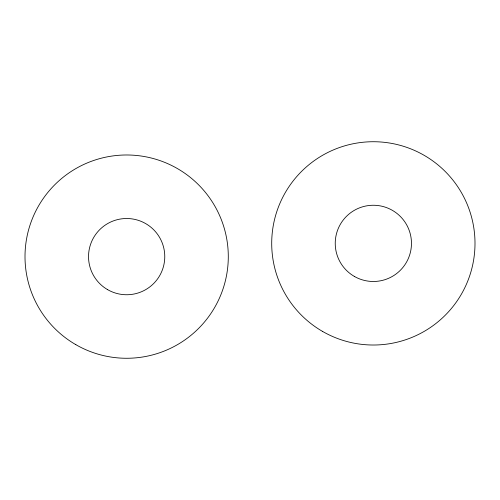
<?xml version="1.0" encoding="UTF-8"?>
<svg xmlns="http://www.w3.org/2000/svg" width="500" height="500" viewBox="0 0 500 500"><rect width="100%" height="100%" fill="white"/><g stroke="black" fill="none" stroke-linecap="round" stroke-linejoin="round"><path stroke-width="0.75" d="M75.825 344.656A101.65 101.65 0 0 0 228.294 256.631A101.65 101.65 0 0 0 75.825 168.6A101.65 101.65 0 0 0 75.825 344.656M107.587 289.637A38.119 38.119 0 0 0 164.769 256.631A38.119 38.119 0 0 0 107.587 223.619A38.119 38.119 0 0 0 107.587 289.637M354.294 276.381A38.119 38.119 0 0 0 411.469 243.369A38.119 38.119 0 0 0 354.294 210.362A38.119 38.119 0 0 0 354.294 276.381M322.525 331.4A101.65 101.65 0 0 0 475 243.369A101.65 101.65 0 0 0 322.525 155.344A101.65 101.65 0 0 0 322.525 331.4"/></g></svg>
